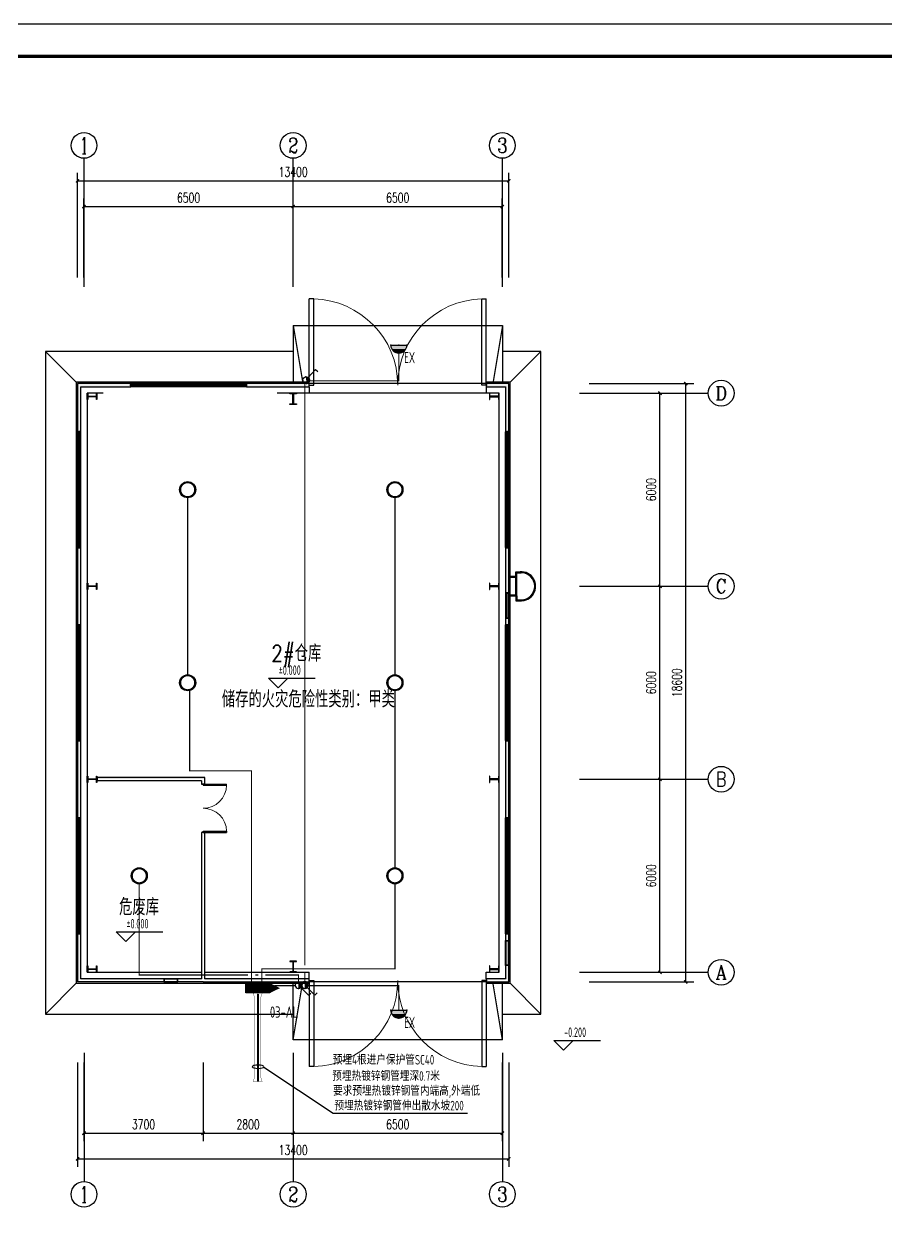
# Model space of a CAD drawing. Extents: x 1151645 to 1632247, y -116298 to 25377.
# Drawn here: x 1178920 to 1205697, y -79163 to -41598 of the extents above; entities that cross this region are included whole.
import ezdxf
from ezdxf.enums import TextEntityAlignment as Align

# ---------------------------------------------------------------- set-up
doc = ezdxf.new("R2010")
doc.units = 0
doc.header["$LTSCALE"] = 1000
doc.header["$MEASUREMENT"] = 0
doc.layers.get('0').update_dxf_attribs({"linetype": 'CONTINUOUS'})
doc.layers.get('Defpoints').update_dxf_attribs({"linetype": 'CONTINUOUS'})
for name, color, linetype in [('AXIS_TEXT', 7, 'CONTINUOUS'), ('EQUIP-照明', 3, 'CONTINUOUS'), ('EQUIP-箱柜', 3, 'CONTINUOUS'), ('PUB_TITLE', 4, 'CONTINUOUS'), ('WIRE-照明', 1, 'CONTINUOUS'), ('建筑底图', 251, 'CONTINUOUS'), ('电气', 3, 'CONTINUOUS'), ('电气文字', 7, 'CONTINUOUS')]:
    doc.layers.add(name, color=color, linetype=linetype)
doc.styles.add('_HZTXT', font='txt.shx', dxfattribs={"width": 0.8, "bigfont": 'HZTXT.shx'})
doc.styles.add('_TCH_AXIS', font='COMPLEX', dxfattribs={"bigfont": 'GBCBIG'})
doc.styles.add('_TCH_DIM', font='sceie.shx', dxfattribs={"bigfont": 'sceic.shx'})
doc.styles.add('_TCH_DIM_T3', font='SIMPLEX', dxfattribs={"width": 0.705882, "bigfont": 'GBCBIG'})
doc.styles.add('_TCH_LABEL', font='COMPLEX', dxfattribs={"bigfont": 'GBCBIG'})
doc.styles.add('_TEL_DIM', font='SIMPLEX', dxfattribs={"width": 0.8, "height": 3.5, "bigfont": 'HZTXT'})
doc.styles.add('COMPLEX', font='COMPLEX')
doc.styles.add('SCEI', font='sceie.shx', dxfattribs={"width": 0.75, "bigfont": 'sceic.shx'})
doc.styles.add('sceie', font='sceie.shx', dxfattribs={"width": 0.7, "bigfont": 'sceic.shx'})
doc.styles.get("Standard").update_dxf_attribs({"font": 'GBENOR', "bigfont": 'GBCBIG'})
doc.dimstyles.new('_TCH_ARCH&&100', dxfattribs={"dimtxt": 297.5, "dimasz": 100, "dimexe": 250, "dimexo": 300, "dimgap": 126.25, "dimtad": 1, "dimdec": 0, "dimzin": 0, "dimdsep": 46, "dimtxsty": '_TCH_DIM_T3', "dimblk": 'ARCHTICK', "dimcen": 0.09, "dimclrt": 7, "dimazin": 2, "dimtfac": 1, "dimtdec": 0, "dimtix": 1, "dimtmove": 2, "dimatfit": 3, "dimfxl": 0, "dimtolj": 1, "dimtzin": 0, "dimarcsym": 0})

# ---------------------------------------------------------------- blocks, each defined once
blk = doc.blocks.new('*X34')
at = {"color": 0}
for p, q in [((-250, 33), (-83, 200)), ((-250, 68), (-118, 200)), ((-250, 104), (-154, 200)), ((-250, 139), (-189, 200)), ((-250, 174), (-224, 200)), ((-247, 0), (-47, 200)), ((-212, 0), (-12, 200)), ((-177, 0), (23, 200)), ((-141, 0), (59, 200)), ((-106, 0), (94, 200)), ((-71, 0), (129, 200)), ((-35, 0), (165, 200)), ((0, 0), (200, 200)), ((35, 0), (235, 200)), ((71, 0), (250, 179)), ((106, 0), (250, 144)), ((141, 0), (250, 109)), ((177, 0), (250, 73)), ((212, 0), (250, 38)), ((247, 0), (250, 3))]:
    blk.add_line(p, q, dxfattribs=at)
blk = doc.blocks.new('$equip$00001421')
for p, q in [((0.75, 0.6), (-0.75, 0.6)), ((-0.75, 0.6), (-0.75, 0)), ((-0.75, 0), (0.75, 0)), ((0.75, 0), (0.75, 0.6))]:
    blk.add_line(p, q)
at = {"const_width": 0.6}
blk.add_lwpolyline([(-0.75, 0.3), (0.75, 0.3)], dxfattribs=at)
for p in [(-0.75, 0.3), (0, 0.6), (0, 0), (0.75, 0.3)]:
    blk.add_point(p)
at = {"xscale": 0.00300000000061118, "yscale": 0.00300000000061118, "zscale": 0.00300000000061118}
blk.add_blockref('*X34', (0, 0), dxfattribs=at)
at = {"style": '_TCH_LABEL', "flags": 9}
blk.add_attdef('A', (0, 0), '', height=0.00002, dxfattribs=at)
blk = doc.blocks.new('$equip_U$00000051(DK-xiezc)')
at = {"color": 7}
blk.add_lwpolyline([(0, -1.474, 0.6, 0, 0), (0, -2.093, 0, 0, 0)], format="xyseb", dxfattribs=at)
at = {"xscale": -1, "rotation": 270}
blk.add_blockref('$equip$00001421', (-0.3, -0.724), dxfattribs=at)
at = {"color": 7, "style": '_TEL_DIM', "flags": 1}
blk.add_attdef('A', text='', height=0.00002, dxfattribs=at).set_placement((0, 0), align=Align.MIDDLE_CENTER)
blk = doc.blocks.new('$equip$00001150')
at = {"const_width": 0.1}
blk.add_lwpolyline([(-0.45, 0, 1), (0.45, 0, 1)], format="xyb", close=True, dxfattribs=at)
blk.add_circle((0, 0), 0.5)
at = {"flags": 9}
blk.add_attdef('A', (0, 0), '', height=0.00002, dxfattribs=at)
blk = doc.blocks.new('$equip$00001168')
blk.add_line((-0.5, 0), (0.5, 0))
blk.add_arc((0, 0), 0.5, 180, 0)
for p in [(-0.5, 0), (0, 0), (0.5, 0), (0, -0.5)]:
    blk.add_point(p)
for points in [[(0.433, -0.25), (-0.433, -0.25), (0.5, 0), (-0.5, 0)], [(0.25, -0.433), (-0.25, -0.433), (0.433, -0.25), (-0.433, -0.25)], [(0, -0.5), (0, -0.5), (0.25, -0.433), (-0.25, -0.433)]]:
    blk.add_solid(points)
at = {"flags": 9}
blk.add_attdef('A', (0, 0), '', height=0.00002, dxfattribs=at)
blk = doc.blocks.new('$equip$00001213')
for p, q in [((0.147, 0.356), (0.625, 0.833)), ((0.625, 0.833), (0.766, 0.692))]:
    blk.add_line(p, q)
blk.add_circle((0, 0.208), 0.208)
for p in [(-0.208, 0.208), (0, 0.417), (0, 0), (0.208, 0.208)]:
    blk.add_point(p)
for points in [[(0.104, 0.389), (0.104, 0.028), (0, 0.417), (0, 0)], [(0.18, 0.313), (0.18, 0.104), (0.104, 0.389), (0.104, 0.028)], [(0.208, 0.208), (0.208, 0.208), (0.18, 0.313), (0.18, 0.104)]]:
    blk.add_solid(points)
at = {"flags": 9}
blk.add_attdef('A', (0, 0), '', height=0.00002, dxfattribs=at)
blk = doc.blocks.new('_AXISO')
blk.add_circle((0, 0), 0.5)
at = {"layer": 'AXIS_TEXT', "style": 'COMPLEX', "width": 1.041667}
blk.add_attdef('A', text='', height=0.56, dxfattribs=at).set_placement((-0.25, -0.28), (0.25, -0.28), align=Align.FIT)
blk = doc.blocks.new('$DorLib2D$00000002')
for p, q in [((-0.5, 0), (-0.5, 0.4875)), ((-0.475, 0.4875), (-0.5, 0.4875)), ((-0.475, 0), (-0.475, 0.4875)), ((0.475, 0), (0.475, 0.4875)), ((0.475, 0.4875), (0.5, 0.4875)), ((0.5, 0), (0.5, 0.4875)), ((-0.5, 0), (-0.475, 0)), ((0.5, 0), (0.475, 0))]:
    blk.add_line(p, q)
at = {"lineweight": 13}
for centre, start, end in [((-0.4875, 0), 0, 88.53072), ((0.4875, 0), 91.46928, 180)]:
    blk.add_arc(centre, 0.4875, start, end, dxfattribs=at)
blk = doc.blocks.new('$TCHSYS$WIN2D')
for p, q in [((-0.5, 0.5), (0.5, 0.5)), ((-0.5, 0.5), (-0.5, -0.5)), ((0.5, 0.5), (0.5, -0.5)), ((0.5, 0.167), (-0.5, 0.167)), ((0.5, -0.167), (-0.5, -0.167)), ((-0.5, -0.5), (0.5, -0.5))]:
    blk.add_line(p, q)
blk = doc.blocks.new('_ArchTick')
at = {"color": 0, "linetype": 'ByBlock', "const_width": 0.4}
blk.add_lwpolyline([(-0.5, -0.5), (0.5, 0.5)], dxfattribs=at)
blk = doc.blocks.new('*D88')
at = {"layer": 'Defpoints', "color": 0, "transparency": 16777216}
for p in [(1187279, -47267), (1180779, -49767), (1187279, -49767)]:
    blk.add_point(p, dxfattribs=at)
at = {"layer": '建筑底图', "color": 0, "lineweight": -2, "transparency": 16777216}
for p, q in [((1180779, -49467), (1180779, -47017)), ((1180779, -47267), (1187279, -47267)), ((1187279, -49467), (1187279, -47017))]:
    blk.add_line(p, q, dxfattribs=at)
at = {"layer": '建筑底图', "color": 0, "lineweight": -2, "transparency": 16777216, "xscale": 100, "yscale": 100, "zscale": 100, "rotation": 180}
blk.add_blockref('_ArchTick', (1180779, -47267), dxfattribs=at)
at = {"layer": '建筑底图', "color": 0, "lineweight": -2, "transparency": 16777216, "xscale": 100, "yscale": 100, "zscale": 100}
blk.add_blockref('_ArchTick', (1187279, -47267), dxfattribs=at)
at = {"layer": '建筑底图', "color": 7, "transparency": 16777216, "insert": (1184029, -46992), "char_height": 297.5, "attachment_point": 5, "style": '_TCH_DIM_T3'}
blk.add_mtext('\\A1;6500', dxfattribs=at)
blk = doc.blocks.new('*D89')
at = {"layer": 'Defpoints', "color": 0, "transparency": 16777216}
for p in [(1193779, -47267), (1187279, -49767), (1193779, -49767)]:
    blk.add_point(p, dxfattribs=at)
at = {"layer": '建筑底图', "color": 0, "lineweight": -2, "transparency": 16777216}
for p, q in [((1187279, -49467), (1187279, -47017)), ((1187279, -47267), (1193779, -47267)), ((1193779, -49467), (1193779, -47017))]:
    blk.add_line(p, q, dxfattribs=at)
at = {"layer": '建筑底图', "color": 0, "lineweight": -2, "transparency": 16777216, "xscale": 100, "yscale": 100, "zscale": 100, "rotation": 180}
blk.add_blockref('_ArchTick', (1187279, -47267), dxfattribs=at)
at = {"layer": '建筑底图', "color": 0, "lineweight": -2, "transparency": 16777216, "xscale": 100, "yscale": 100, "zscale": 100}
blk.add_blockref('_ArchTick', (1193779, -47267), dxfattribs=at)
at = {"layer": '建筑底图', "color": 7, "transparency": 16777216, "insert": (1190529, -46992), "char_height": 297.5, "attachment_point": 5, "style": '_TCH_DIM_T3'}
blk.add_mtext('\\A1;6500', dxfattribs=at)
blk = doc.blocks.new('*D90')
at = {"layer": 'Defpoints', "color": 0, "transparency": 16777216}
for p in [(1193979, -46467), (1180579, -49767), (1193979, -49767)]:
    blk.add_point(p, dxfattribs=at)
at = {"layer": '建筑底图', "color": 0, "lineweight": -2, "transparency": 16777216}
for p, q in [((1180579, -49467), (1180579, -46217)), ((1180579, -46467), (1193979, -46467)), ((1193979, -49467), (1193979, -46217))]:
    blk.add_line(p, q, dxfattribs=at)
at = {"layer": '建筑底图', "color": 0, "lineweight": -2, "transparency": 16777216, "xscale": 100, "yscale": 100, "zscale": 100, "rotation": 180}
blk.add_blockref('_ArchTick', (1180579, -46467), dxfattribs=at)
at = {"layer": '建筑底图', "color": 0, "lineweight": -2, "transparency": 16777216, "xscale": 100, "yscale": 100, "zscale": 100}
blk.add_blockref('_ArchTick', (1193979, -46467), dxfattribs=at)
at = {"layer": '建筑底图', "color": 7, "transparency": 16777216, "insert": (1187279, -46192), "char_height": 297.5, "attachment_point": 5, "style": '_TCH_DIM_T3'}
blk.add_mtext('\\A1;13400', dxfattribs=at)
blk = doc.blocks.new('*D91')
at = {"layer": 'Defpoints', "color": 0, "transparency": 16777216}
for p in [(1180779, -73567), (1184479, -73567), (1184479, -76067)]:
    blk.add_point(p, dxfattribs=at)
at = {"layer": '建筑底图', "color": 0, "lineweight": -2, "transparency": 16777216}
for p, q in [((1180779, -73867), (1180779, -76317)), ((1184479, -73867), (1184479, -76317)), ((1180779, -76067), (1184479, -76067))]:
    blk.add_line(p, q, dxfattribs=at)
at = {"layer": '建筑底图', "color": 0, "lineweight": -2, "transparency": 16777216, "xscale": 100, "yscale": 100, "zscale": 100, "rotation": 180}
blk.add_blockref('_ArchTick', (1180779, -76067), dxfattribs=at)
at = {"layer": '建筑底图', "color": 0, "lineweight": -2, "transparency": 16777216, "xscale": 100, "yscale": 100, "zscale": 100}
blk.add_blockref('_ArchTick', (1184479, -76067), dxfattribs=at)
at = {"layer": '建筑底图', "color": 7, "transparency": 16777216, "insert": (1182629, -75792), "char_height": 297.5, "attachment_point": 5, "style": '_TCH_DIM_T3'}
blk.add_mtext('\\A1;3700', dxfattribs=at)
blk = doc.blocks.new('*D92')
at = {"layer": 'Defpoints', "color": 0, "transparency": 16777216}
for p in [(1184479, -73567), (1187279, -73567), (1187279, -76067)]:
    blk.add_point(p, dxfattribs=at)
at = {"layer": '建筑底图', "color": 0, "lineweight": -2, "transparency": 16777216}
for p, q in [((1184479, -73867), (1184479, -76317)), ((1187279, -73867), (1187279, -76317)), ((1184479, -76067), (1187279, -76067))]:
    blk.add_line(p, q, dxfattribs=at)
at = {"layer": '建筑底图', "color": 0, "lineweight": -2, "transparency": 16777216, "xscale": 100, "yscale": 100, "zscale": 100, "rotation": 180}
blk.add_blockref('_ArchTick', (1184479, -76067), dxfattribs=at)
at = {"layer": '建筑底图', "color": 0, "lineweight": -2, "transparency": 16777216, "xscale": 100, "yscale": 100, "zscale": 100}
blk.add_blockref('_ArchTick', (1187279, -76067), dxfattribs=at)
at = {"layer": '建筑底图', "color": 7, "transparency": 16777216, "insert": (1185879, -75792), "char_height": 297.5, "attachment_point": 5, "style": '_TCH_DIM_T3'}
blk.add_mtext('\\A1;2800', dxfattribs=at)
blk = doc.blocks.new('*D93')
at = {"layer": 'Defpoints', "color": 0, "transparency": 16777216}
for p in [(1187279, -73567), (1193779, -73567), (1193779, -76067)]:
    blk.add_point(p, dxfattribs=at)
at = {"layer": '建筑底图', "color": 0, "lineweight": -2, "transparency": 16777216}
for p, q in [((1187279, -73867), (1187279, -76317)), ((1193779, -73867), (1193779, -76317)), ((1187279, -76067), (1193779, -76067))]:
    blk.add_line(p, q, dxfattribs=at)
at = {"layer": '建筑底图', "color": 0, "lineweight": -2, "transparency": 16777216, "xscale": 100, "yscale": 100, "zscale": 100, "rotation": 180}
blk.add_blockref('_ArchTick', (1187279, -76067), dxfattribs=at)
at = {"layer": '建筑底图', "color": 0, "lineweight": -2, "transparency": 16777216, "xscale": 100, "yscale": 100, "zscale": 100}
blk.add_blockref('_ArchTick', (1193779, -76067), dxfattribs=at)
at = {"layer": '建筑底图', "color": 7, "transparency": 16777216, "insert": (1190529, -75792), "char_height": 297.5, "attachment_point": 5, "style": '_TCH_DIM_T3'}
blk.add_mtext('\\A1;6500', dxfattribs=at)
blk = doc.blocks.new('*D94')
at = {"layer": 'Defpoints', "color": 0, "transparency": 16777216}
for p in [(1180579, -73567), (1193979, -73567), (1193979, -76867)]:
    blk.add_point(p, dxfattribs=at)
at = {"layer": '建筑底图', "color": 0, "lineweight": -2, "transparency": 16777216}
for p, q in [((1180579, -73867), (1180579, -77117)), ((1193979, -73867), (1193979, -77117)), ((1180579, -76867), (1193979, -76867))]:
    blk.add_line(p, q, dxfattribs=at)
at = {"layer": '建筑底图', "color": 0, "lineweight": -2, "transparency": 16777216, "xscale": 100, "yscale": 100, "zscale": 100, "rotation": 180}
blk.add_blockref('_ArchTick', (1180579, -76867), dxfattribs=at)
at = {"layer": '建筑底图', "color": 0, "lineweight": -2, "transparency": 16777216, "xscale": 100, "yscale": 100, "zscale": 100}
blk.add_blockref('_ArchTick', (1193979, -76867), dxfattribs=at)
at = {"layer": '建筑底图', "color": 7, "transparency": 16777216, "insert": (1187279, -76592), "char_height": 297.5, "attachment_point": 5, "style": '_TCH_DIM_T3'}
blk.add_mtext('\\A1;13400', dxfattribs=at)
blk = doc.blocks.new('*D95')
at = {"layer": 'Defpoints', "color": 0, "transparency": 16777216}
for p in [(1196179, -53067), (1198679, -53067), (1196179, -59067)]:
    blk.add_point(p, dxfattribs=at)
at = {"layer": '建筑底图', "color": 0, "lineweight": -2, "transparency": 16777216}
for p, q in [((1196479, -53067), (1198929, -53067)), ((1198679, -59067), (1198679, -53067)), ((1196479, -59067), (1198929, -59067))]:
    blk.add_line(p, q, dxfattribs=at)
at = {"layer": '建筑底图', "color": 0, "lineweight": -2, "transparency": 16777216, "xscale": 100, "yscale": 100, "zscale": 100}
for p, rotation in [((1198679, -53067), 90), ((1198679, -59067), 270)]:
    blk.add_blockref('_ArchTick', p, dxfattribs=dict(at, rotation=rotation))
at = {"layer": '建筑底图', "color": 7, "transparency": 16777216, "insert": (1198404, -56067), "char_height": 297.5, "attachment_point": 5, "rotation": 90, "style": '_TCH_DIM_T3'}
blk.add_mtext('\\A1;6000', dxfattribs=at)
blk = doc.blocks.new('*D96')
at = {"layer": 'Defpoints', "color": 0, "transparency": 16777216}
for p in [(1196179, -59067), (1198679, -59067), (1196179, -65067)]:
    blk.add_point(p, dxfattribs=at)
at = {"layer": '建筑底图', "color": 0, "lineweight": -2, "transparency": 16777216}
for p, q in [((1196479, -59067), (1198929, -59067)), ((1198679, -65067), (1198679, -59067)), ((1196479, -65067), (1198929, -65067))]:
    blk.add_line(p, q, dxfattribs=at)
at = {"layer": '建筑底图', "color": 0, "lineweight": -2, "transparency": 16777216, "xscale": 100, "yscale": 100, "zscale": 100}
for p, rotation in [((1198679, -59067), 90), ((1198679, -65067), 270)]:
    blk.add_blockref('_ArchTick', p, dxfattribs=dict(at, rotation=rotation))
at = {"layer": '建筑底图', "color": 7, "transparency": 16777216, "insert": (1198404, -62067), "char_height": 297.5, "attachment_point": 5, "rotation": 90, "style": '_TCH_DIM_T3'}
blk.add_mtext('\\A1;6000', dxfattribs=at)
blk = doc.blocks.new('*D97')
at = {"layer": 'Defpoints', "color": 0, "transparency": 16777216}
for p in [(1196179, -65067), (1198679, -65067), (1196179, -71067)]:
    blk.add_point(p, dxfattribs=at)
at = {"layer": '建筑底图', "color": 0, "lineweight": -2, "transparency": 16777216}
for p, q in [((1196479, -65067), (1198929, -65067)), ((1198679, -71067), (1198679, -65067)), ((1196479, -71067), (1198929, -71067))]:
    blk.add_line(p, q, dxfattribs=at)
at = {"layer": '建筑底图', "color": 0, "lineweight": -2, "transparency": 16777216, "xscale": 100, "yscale": 100, "zscale": 100}
for p, rotation in [((1198679, -65067), 90), ((1198679, -71067), 270)]:
    blk.add_blockref('_ArchTick', p, dxfattribs=dict(at, rotation=rotation))
at = {"layer": '建筑底图', "color": 7, "transparency": 16777216, "insert": (1198404, -68067), "char_height": 297.5, "attachment_point": 5, "rotation": 90, "style": '_TCH_DIM_T3'}
blk.add_mtext('\\A1;6000', dxfattribs=at)
blk = doc.blocks.new('*D98')
at = {"layer": 'Defpoints', "color": 0, "transparency": 16777216}
for p in [(1196179, -52767), (1199479, -52767), (1196179, -71367)]:
    blk.add_point(p, dxfattribs=at)
at = {"layer": '建筑底图', "color": 0, "lineweight": -2, "transparency": 16777216}
for p, q in [((1196479, -52767), (1199729, -52767)), ((1199479, -71367), (1199479, -52767)), ((1196479, -71367), (1199729, -71367))]:
    blk.add_line(p, q, dxfattribs=at)
at = {"layer": '建筑底图', "color": 0, "lineweight": -2, "transparency": 16777216, "xscale": 100, "yscale": 100, "zscale": 100}
for p, rotation in [((1199479, -52767), 90), ((1199479, -71367), 270)]:
    blk.add_blockref('_ArchTick', p, dxfattribs=dict(at, rotation=rotation))
at = {"layer": '建筑底图', "color": 7, "transparency": 16777216, "insert": (1199204, -62067), "char_height": 297.5, "attachment_point": 5, "rotation": 90, "style": '_TCH_DIM_T3'}
blk.add_mtext('\\A1;18600', dxfattribs=at)

msp = doc.modelspace()

# ---------------------------------------------------------------- hatches: boundary and pattern name
at = {"layer": '建筑底图'}
for points in [[(1180579.4, -52766.8), (1180579.4, -54266.8), (1180609.4, -54236.8), (1180609.4, -52796.8)], [(1182229.4, -52766.8), (1180579.4, -52766.8), (1180609.4, -52796.8), (1182199.4, -52796.8)], [(1180679.4, -54266.8), (1180679.4, -52866.8), (1180649.4, -52836.8), (1180649.4, -54236.8)], [(1180679.4, -52866.8), (1182229.4, -52866.8), (1182199.4, -52836.8), (1180649.4, -52836.8)], [(1182229.4, -52866.8), (1182229.4, -52766.8), (1182199.4, -52796.8), (1182199.4, -52836.8)], [(1187779.4, -52766.8), (1185829.4, -52766.8), (1185859.4, -52796.8), (1187749.4, -52796.8)], [(1185829.4, -52766.8), (1185829.4, -52866.8), (1185859.4, -52836.8), (1185859.4, -52796.8)], [(1185829.4, -52866.8), (1187779.4, -52866.8), (1187749.4, -52836.8), (1185859.4, -52836.8)], [(1187779.4, -52866.8), (1187779.4, -52766.8), (1187749.4, -52796.8), (1187749.4, -52836.8)], [(1193979.4, -52766.8), (1193279.4, -52766.8), (1193309.4, -52796.8), (1193949.4, -52796.8)], [(1193279.4, -52766.8), (1193279.4, -52866.8), (1193309.4, -52836.8), (1193309.4, -52796.8)], [(1193279.4, -52866.8), (1193879.4, -52866.8), (1193909.4, -52836.8), (1193309.4, -52836.8)], [(1193879.4, -52866.8), (1193879.4, -54266.8), (1193909.4, -54236.8), (1193909.4, -52836.8)], [(1193979.4, -54266.8), (1193979.4, -52766.8), (1193949.4, -52796.8), (1193949.4, -54236.8)], [(1181163.4, -53156.8), (1181163.4, -53066.8), (1181179.4, -53066.8), (1181179.4, -53266.8), (1181163.4, -53266.8), (1181163.4, -53176.8), (1180895.4, -53176.8), (1180895.4, -53266.8), (1180879.4, -53266.8), (1180879.4, -53066.8), (1180895.4, -53066.8), (1180895.4, -53156.8)], [(1187269.5, -53082.8), (1187179.5, -53082.8), (1187179.5, -53066.8), (1187379.5, -53066.8), (1187379.5, -53082.8), (1187289.5, -53082.8), (1187289.5, -53400.8), (1187379.5, -53400.8), (1187379.5, -53416.8), (1187179.5, -53416.8), (1187179.5, -53400.8), (1187269.5, -53400.8)], [(1193395.4, -53156.8), (1193395.4, -53066.8), (1193379.4, -53066.8), (1193379.4, -53266.8), (1193395.4, -53266.8), (1193395.4, -53176.8), (1193663.4, -53176.8), (1193663.4, -53266.8), (1193679.4, -53266.8), (1193679.4, -53066.8), (1193663.4, -53066.8), (1193663.4, -53156.8)], [(1180579.4, -54266.8), (1180679.4, -54266.8), (1180649.4, -54236.8), (1180609.4, -54236.8)], [(1193879.4, -54266.8), (1193979.4, -54266.8), (1193949.4, -54236.8), (1193909.4, -54236.8)], [(1180679.4, -57866.8), (1180579.4, -57866.8), (1180609.4, -57896.8), (1180649.4, -57896.8)], [(1180579.4, -57866.8), (1180579.4, -60266.8), (1180609.4, -60236.8), (1180609.4, -57896.8)], [(1180679.4, -60266.8), (1180679.4, -57866.8), (1180649.4, -57896.8), (1180649.4, -60236.8)], [(1193979.4, -57866.8), (1193879.4, -57866.8), (1193909.4, -57896.8), (1193949.4, -57896.8)], [(1193879.4, -57866.8), (1193879.4, -60266.8), (1193909.4, -60236.8), (1193909.4, -57896.8)], [(1193979.4, -60266.8), (1193979.4, -57866.8), (1193949.4, -57896.8), (1193949.4, -60236.8)], [(1181163.4, -59056.8), (1181163.4, -58966.8), (1181179.4, -58966.8), (1181179.4, -59166.8), (1181163.4, -59166.8), (1181163.4, -59076.8), (1180895.4, -59076.8), (1180895.4, -59166.8), (1180879.4, -59166.8), (1180879.4, -58966.8), (1180895.4, -58966.8), (1180895.4, -59056.8)], [(1193395.4, -59056.8), (1193395.4, -58966.8), (1193379.4, -58966.8), (1193379.4, -59166.8), (1193395.4, -59166.8), (1193395.4, -59076.8), (1193663.4, -59076.8), (1193663.4, -59166.8), (1193679.4, -59166.8), (1193679.4, -58966.8), (1193663.4, -58966.8), (1193663.4, -59056.8)], [(1180579.4, -60266.8), (1180679.4, -60266.8), (1180649.4, -60236.8), (1180609.4, -60236.8)], [(1193879.4, -60266.8), (1193979.4, -60266.8), (1193949.4, -60236.8), (1193909.4, -60236.8)], [(1180679.4, -63866.8), (1180579.4, -63866.8), (1180609.4, -63896.8), (1180649.4, -63896.8)], [(1180579.4, -63866.8), (1180579.4, -66266.8), (1180609.4, -66236.8), (1180609.4, -63896.8)], [(1180679.4, -66266.8), (1180679.4, -63866.8), (1180649.4, -63896.8), (1180649.4, -66236.8)], [(1193979.4, -63866.8), (1193879.4, -63866.8), (1193909.4, -63896.8), (1193949.4, -63896.8)], [(1193879.4, -63866.8), (1193879.4, -66266.8), (1193909.4, -66236.8), (1193909.4, -63896.8)], [(1193979.4, -66266.8), (1193979.4, -63866.8), (1193949.4, -63896.8), (1193949.4, -66236.8)], [(1181163.4, -65056.8), (1181163.4, -64966.8), (1181179.4, -64966.8), (1181179.4, -65166.8), (1181163.4, -65166.8), (1181163.4, -65076.8), (1180895.4, -65076.8), (1180895.4, -65166.8), (1180879.4, -65166.8), (1180879.4, -64966.8), (1180895.4, -64966.8), (1180895.4, -65056.8)], [(1193395.4, -65056.8), (1193395.4, -64966.8), (1193379.4, -64966.8), (1193379.4, -65166.8), (1193395.4, -65166.8), (1193395.4, -65076.8), (1193663.4, -65076.8), (1193663.4, -65166.8), (1193679.4, -65166.8), (1193679.4, -64966.8), (1193663.4, -64966.8), (1193663.4, -65056.8)], [(1184529.4, -65016.8), (1181179.4, -65016.8), (1181179.4, -65046.8), (1184499.4, -65046.8)], [(1181179.4, -65116.8), (1181179.4, -65016.8), (1181209.4, -65016.8), (1181209.4, -65116.8)], [(1184429.4, -65116.8), (1181179.4, -65116.8), (1181179.4, -65086.8), (1184459.4, -65086.8)], [(1184429.4, -65116.8), (1184429.4, -65216.8), (1184449.4, -65196.8), (1184449.4, -65096.8)], [(1184429.4, -65216.8), (1184529.4, -65216.8), (1184509.4, -65196.8), (1184449.4, -65196.8)], [(1184529.4, -65216.8), (1184529.4, -65016.8), (1184509.4, -65036.8), (1184509.4, -65196.8)], [(1180579.4, -66266.8), (1180679.4, -66266.8), (1180649.4, -66236.8), (1180609.4, -66236.8)], [(1193879.4, -66266.8), (1193979.4, -66266.8), (1193949.4, -66236.8), (1193909.4, -66236.8)], [(1184529.4, -66716.8), (1184429.4, -66716.8), (1184449.4, -66736.8), (1184509.4, -66736.8)], [(1184429.4, -66716.8), (1184429.4, -71266.8), (1184449.4, -71286.8), (1184449.4, -66736.8)], [(1184529.4, -71266.8), (1184529.4, -66716.8), (1184509.4, -66736.8), (1184509.4, -71286.8)], [(1180679.4, -69866.8), (1180579.4, -69866.8), (1180609.4, -69896.8), (1180649.4, -69896.8)], [(1180579.4, -69866.8), (1180579.4, -71366.8), (1180609.4, -71336.8), (1180609.4, -69896.8)], [(1180679.4, -71266.8), (1180679.4, -69866.8), (1180649.4, -69896.8), (1180649.4, -71296.8)], [(1193979.4, -69866.8), (1193879.4, -69866.8), (1193909.4, -69896.8), (1193949.4, -69896.8)], [(1193879.4, -69866.8), (1193879.4, -71266.8), (1193909.4, -71296.8), (1193909.4, -69896.8)], [(1193979.4, -71366.8), (1193979.4, -69866.8), (1193949.4, -69896.8), (1193949.4, -71336.8)], [(1181163.4, -70956.8), (1181163.4, -70866.8), (1181179.4, -70866.8), (1181179.4, -71066.8), (1181163.4, -71066.8), (1181163.4, -70976.8), (1180895.4, -70976.8), (1180895.4, -71066.8), (1180879.4, -71066.8), (1180879.4, -70866.8), (1180895.4, -70866.8), (1180895.4, -70956.8)], [(1187269.5, -71050.8), (1187179.5, -71050.8), (1187179.5, -71066.8), (1187379.5, -71066.8), (1187379.5, -71050.8), (1187289.5, -71050.8), (1187289.5, -70732.8), (1187379.5, -70732.8), (1187379.5, -70716.8), (1187179.5, -70716.8), (1187179.5, -70732.8), (1187269.5, -70732.8)], [(1193395.4, -70956.8), (1193395.4, -70866.8), (1193379.4, -70866.8), (1193379.4, -71066.8), (1193395.4, -71066.8), (1193395.4, -70976.8), (1193663.4, -70976.8), (1193663.4, -71066.8), (1193679.4, -71066.8), (1193679.4, -70866.8), (1193663.4, -70866.8), (1193663.4, -70956.8)], [(1184479.4, -71366.8), (1180579.4, -71366.8), (1180609.4, -71336.8), (1184479.4, -71336.8)], [(1184429.4, -71266.8), (1180679.4, -71266.8), (1180649.4, -71296.8), (1184459.4, -71296.8)], [(1184479.4, -71366.8), (1187779.4, -71366.8), (1187749.4, -71336.8), (1184479.4, -71336.8)], [(1187779.4, -71266.8), (1184529.4, -71266.8), (1184499.4, -71296.8), (1187749.4, -71296.8)], [(1187779.4, -71366.8), (1187779.4, -71266.8), (1187749.4, -71296.8), (1187749.4, -71336.8)], [(1193879.4, -71266.8), (1193279.4, -71266.8), (1193309.4, -71296.8), (1193909.4, -71296.8)], [(1193279.4, -71266.8), (1193279.4, -71366.8), (1193309.4, -71336.8), (1193309.4, -71296.8)], [(1193279.4, -71366.8), (1193979.4, -71366.8), (1193949.4, -71336.8), (1193309.4, -71336.8)]]:
    msp.add_hatch(color=256, dxfattribs=at).paths.add_polyline_path(points)

# ---------------------------------------------------------------- linework, layer by layer
at = {"color": 3}
for p, q in [((1186366.7, -74010.5), (1188522.3, -75445)), ((1188522.3, -75445), (1192701.9, -75445))]:
    msp.add_line(p, q, dxfattribs=at)
at = {"layer": 'PUB_TITLE', "color": 4}
msp.add_lwpolyline([(1162106.4, -100998.1), (1246206.4, -100998.1), (1246206.4, -41598.1), (1162106.4, -41598.1)], close=True, dxfattribs=at)
at = {"layer": 'PUB_TITLE', "color": 4, "const_width": 100}
msp.add_lwpolyline([(1164606.4, -99998.1), (1245206.4, -99998.1), (1245206.4, -42598.1), (1164606.4, -42598.1)], close=True, dxfattribs=at)
at = {"layer": 'WIRE-照明', "linetype": 'Continuous', "const_width": 35}
for points in [[(1187785.9, -52680.9), (1190562.4, -52680.9), (1190562.4, -51822.4)], [(1187641.7, -70845.5), (1187641.7, -52758.5)], [(1184000.4, -61816.8), (1184000.4, -56316.8)], [(1190442.4, -56316.8), (1190442.4, -61816.8)], [(1185986.6, -71406.8), (1185986.6, -64803), (1184062.7, -64803), (1184062.7, -62308.9)], [(1190442.4, -62316.8), (1190442.4, -67816.8)], [(1185874.1, -71151.9), (1182496.2, -71151.9), (1182496.2, -68316.8)], [(1186306.9, -71406.8), (1186306.9, -70958), (1190442.4, -70958), (1190442.4, -68316.8)], [(1186194.4, -71151.9), (1186099.1, -71151.9)], [(1187443.6, -71364.7), (1187443.6, -71151.9), (1186419.4, -71151.9)], [(1187641.7, -71358.7), (1187641.7, -71070.5)], [(1186691.7, -71479.7), (1187340.9, -71479.7)], [(1190562.4, -72238), (1190562.4, -71479.7), (1187736.7, -71479.7)]]:
    msp.add_lwpolyline(points, dxfattribs=at)
at = {"layer": 'WIRE-照明', "color": 0, "linetype": 'Continuous', "const_width": 35}
for points in [[(1187782.3, -52680.9), (1187785.9, -52680.9)], [(1187641.7, -71366.8), (1187641.7, -71358.7)]]:
    msp.add_lwpolyline(points, dxfattribs=at)
at = {"layer": 'WIRE-照明', "color": 2, "linetype": 'Continuous', "const_width": 60}
msp.add_lwpolyline([(1186185.5, -74456.2), (1186185.5, -71742.4)], dxfattribs=at)
at = {"layer": '建筑底图'}
for p, q in [((1180779.4, -49766.8), (1180779.4, -45766.8)), ((1187279.4, -49766.8), (1187279.4, -45766.8)), ((1193779.4, -49766.8), (1193779.4, -45766.8)), ((1187279.4, -50966.8), (1193779.4, -50966.8)), ((1187279.4, -50966.8), (1187579.4, -52766.8)), ((1187279.4, -50966.8), (1187279.4, -52766.8)), ((1193779.4, -50966.8), (1193479.4, -52766.8)), ((1193779.4, -50966.8), (1193779.4, -52766.8)), ((1180539.4, -52726.8), (1179579.4, -51766.8)), ((1194019.4, -52726.8), (1194979.4, -51766.8)), ((1180579.4, -52766.8), (1180579.4, -54266.8)), ((1182229.4, -52766.8), (1180579.4, -52766.8)), ((1180679.4, -54266.8), (1180679.4, -52866.8)), ((1180679.4, -52866.8), (1182229.4, -52866.8)), ((1182229.4, -52866.8), (1182229.4, -52766.8)), ((1187779.4, -52766.8), (1185829.4, -52766.8)), ((1185829.4, -52766.8), (1185829.4, -52866.8)), ((1185829.4, -52866.8), (1187779.4, -52866.8)), ((1187779.4, -52766.8), (1187779.4, -52726.8)), ((1193279.4, -52766.8), (1187779.4, -52766.8)), ((1187779.4, -52866.8), (1187779.4, -52766.8)), ((1187779.4, -52866.8), (1187779.4, -53066.8)), ((1193279.4, -52766.8), (1193279.4, -52726.8)), ((1193979.4, -52766.8), (1193279.4, -52766.8)), ((1193279.4, -52766.8), (1193279.4, -52866.8)), ((1193279.4, -52866.8), (1193279.4, -53066.8)), ((1193279.4, -52866.8), (1193879.4, -52866.8)), ((1193879.4, -52866.8), (1193879.4, -54266.8)), ((1193979.4, -54266.8), (1193979.4, -52766.8)), ((1196179.4, -53066.8), (1200179.4, -53066.8)), ((1180579.4, -54266.8), (1180679.4, -54266.8)), ((1193879.4, -54266.8), (1193979.4, -54266.8)), ((1180679.4, -57866.8), (1180579.4, -57866.8)), ((1180579.4, -57866.8), (1180579.4, -60266.8)), ((1180679.4, -60266.8), (1180679.4, -57866.8)), ((1193979.4, -57866.8), (1193879.4, -57866.8)), ((1193879.4, -57866.8), (1193879.4, -60266.8)), ((1193979.4, -60266.8), (1193979.4, -57866.8)), ((1194199.4, -58617.8), (1194379.4, -58617.8)), ((1194199.4, -58766.8), (1194199.4, -58617.8)), ((1194229.4, -58646.8), (1194364.7, -58646.8)), ((1194229.4, -58766.8), (1194229.4, -58646.8)), ((1196179.4, -59066.8), (1200179.4, -59066.8)), ((1194199.4, -59366.8), (1194199.4, -59515.8)), ((1194199.4, -59515.8), (1194379.4, -59515.8)), ((1194229.4, -59366.8), (1194229.4, -59486.8)), ((1194229.4, -59486.8), (1194364.7, -59486.8)), ((1180579.4, -60266.8), (1180679.4, -60266.8)), ((1193879.4, -60266.8), (1193979.4, -60266.8)), ((1186809.7, -62228), (1186509.7, -61928)), ((1186509.7, -61928), (1187959.7, -61928)), ((1186809.7, -62228), (1187109.7, -61928)), ((1180679.4, -63866.8), (1180579.4, -63866.8)), ((1180579.4, -63866.8), (1180579.4, -66266.8)), ((1180679.4, -66266.8), (1180679.4, -63866.8)), ((1193979.4, -63866.8), (1193879.4, -63866.8)), ((1193879.4, -63866.8), (1193879.4, -66266.8)), ((1193979.4, -66266.8), (1193979.4, -63866.8)), ((1184529.4, -65016.8), (1181179.4, -65016.8)), ((1181179.4, -65116.8), (1181179.4, -65016.8)), ((1184429.4, -65116.8), (1181179.4, -65116.8)), ((1184429.4, -65116.8), (1184429.4, -65216.8)), ((1184429.4, -65216.8), (1184529.4, -65216.8)), ((1184529.4, -65216.8), (1184529.4, -65016.8)), ((1196179.4, -65066.8), (1200179.4, -65066.8)), ((1180579.4, -66266.8), (1180679.4, -66266.8)), ((1193879.4, -66266.8), (1193979.4, -66266.8)), ((1184529.4, -66716.8), (1184429.4, -66716.8)), ((1184429.4, -66716.8), (1184429.4, -71266.8)), ((1184529.4, -71266.8), (1184529.4, -66716.8)), ((1180679.4, -69866.8), (1180579.4, -69866.8)), ((1180579.4, -69866.8), (1180579.4, -71366.8)), ((1180679.4, -71266.8), (1180679.4, -69866.8)), ((1182078.8, -70109.9), (1181778.8, -69809.9)), ((1181778.8, -69809.9), (1183228.8, -69809.9)), ((1182078.8, -70109.9), (1182378.8, -69809.9)), ((1193979.4, -69866.8), (1193879.4, -69866.8)), ((1193879.4, -69866.8), (1193879.4, -71266.8)), ((1193979.4, -71366.8), (1193979.4, -69866.8)), ((1184479.4, -71366.8), (1180579.4, -71366.8)), ((1184429.4, -71266.8), (1180679.4, -71266.8)), ((1184479.4, -71366.8), (1187779.4, -71366.8)), ((1187779.4, -71266.8), (1184529.4, -71266.8)), ((1187279.4, -73166.8), (1187579.4, -71366.8)), ((1187279.4, -73166.8), (1187279.4, -71366.8)), ((1187779.4, -71266.8), (1187779.4, -71066.8)), ((1187779.4, -71366.8), (1187779.4, -71266.8)), ((1187779.4, -71366.8), (1187779.4, -71406.8)), ((1193279.4, -71366.8), (1187779.4, -71366.8)), ((1193279.4, -71266.8), (1193279.4, -71066.8)), ((1193879.4, -71266.8), (1193279.4, -71266.8)), ((1193279.4, -71266.8), (1193279.4, -71366.8)), ((1193279.4, -71366.8), (1193279.4, -71406.8)), ((1193279.4, -71366.8), (1193979.4, -71366.8)), ((1193779.4, -73166.8), (1193479.4, -71366.8)), ((1193779.4, -73166.8), (1193779.4, -71366.8)), ((1196179.4, -71066.8), (1200179.4, -71066.8)), ((1179579.4, -72366.8), (1180539.4, -71406.8)), ((1194979.4, -72366.8), (1194019.4, -71406.8)), ((1193779.4, -73166.8), (1187279.4, -73166.8)), ((1195678.1, -73483.2), (1195378.1, -73183.2)), ((1195378.1, -73183.2), (1196828.1, -73183.2)), ((1195678.1, -73483.2), (1195978.1, -73183.2)), ((1180779.4, -73566.8), (1180779.4, -77566.8)), ((1187279.4, -73566.8), (1187279.4, -77566.8)), ((1193779.4, -73566.8), (1193779.4, -77566.8))]:
    msp.add_line(p, q, dxfattribs=at)
for points in [[(1187279.4, -51766.8), (1179579.4, -51766.8), (1179579.4, -72366.8), (1187279.4, -72366.8)], [(1193779.4, -72366.8), (1194979.4, -72366.8), (1194979.4, -51766.8), (1193779.4, -51766.8)], [(1187779.4, -52726.8), (1180539.4, -52726.8), (1180539.4, -71406.8), (1187779.4, -71406.8)], [(1193279.4, -71406.8), (1194019.4, -71406.8), (1194019.4, -52726.8), (1193279.4, -52726.8)], [(1181379.4, -53066.8), (1180879.4, -53066.8), (1180879.4, -71066.8), (1184429.4, -71066.8)], [(1193279.4, -71066.8), (1193679.4, -71066.8), (1193679.4, -53066.8), (1186779.4, -53066.8)], [(1193979.4, -59366.8), (1194229.4, -59366.8), (1194229.4, -58766.8), (1193979.4, -58766.8)], [(1193979.4, -59336.8), (1194199.4, -59336.8), (1194199.4, -58796.8), (1193979.4, -58796.8)], [(1193979.4, -60059.3), (1193979.4, -59274.3), (1193879.4, -59274.3), (1193879.4, -60059.3), (1193979.4, -60059.3)], [(1193979.4, -70074.3), (1193979.4, -70859.3), (1193879.4, -70859.3), (1193879.4, -70074.3), (1193979.4, -70074.3)], [(1183699.4, -71266.8), (1183259.4, -71266.8), (1183259.4, -71366.8), (1183699.4, -71366.8), (1183699.4, -71266.8)], [(1184529.4, -71066.8), (1187779.4, -71066.8)]]:
    msp.add_lwpolyline(points, dxfattribs=at)
for points in [[(1180879.4, -53266.8), (1180879.4, -53066.8), (1180895.4, -53066.8), (1180895.4, -53156.8), (1181163.4, -53156.8), (1181163.4, -53066.8), (1181179.4, -53066.8), (1181179.4, -53266.8), (1181163.4, -53266.8), (1181163.4, -53176.8), (1180895.4, -53176.8), (1180895.4, -53266.8)], [(1187379.5, -53416.8), (1187179.5, -53416.8), (1187179.5, -53400.8), (1187269.5, -53400.8), (1187269.5, -53082.8), (1187179.5, -53082.8), (1187179.5, -53066.8), (1187379.5, -53066.8), (1187379.5, -53082.8), (1187289.5, -53082.8), (1187289.5, -53400.8), (1187379.5, -53400.8)], [(1193679.4, -53266.8), (1193679.4, -53066.8), (1193663.4, -53066.8), (1193663.4, -53156.8), (1193395.4, -53156.8), (1193395.4, -53066.8), (1193379.4, -53066.8), (1193379.4, -53266.8), (1193395.4, -53266.8), (1193395.4, -53176.8), (1193663.4, -53176.8), (1193663.4, -53266.8)], [(1180879.4, -59166.8), (1180879.4, -58966.8), (1180895.4, -58966.8), (1180895.4, -59056.8), (1181163.4, -59056.8), (1181163.4, -58966.8), (1181179.4, -58966.8), (1181179.4, -59166.8), (1181163.4, -59166.8), (1181163.4, -59076.8), (1180895.4, -59076.8), (1180895.4, -59166.8)], [(1193679.4, -59166.8), (1193679.4, -58966.8), (1193663.4, -58966.8), (1193663.4, -59056.8), (1193395.4, -59056.8), (1193395.4, -58966.8), (1193379.4, -58966.8), (1193379.4, -59166.8), (1193395.4, -59166.8), (1193395.4, -59076.8), (1193663.4, -59076.8), (1193663.4, -59166.8)], [(1193964.4, -60044.3), (1193964.4, -59289.3), (1193894.4, -59289.3), (1193894.4, -60044.3)], [(1180879.4, -65166.8), (1180879.4, -64966.8), (1180895.4, -64966.8), (1180895.4, -65056.8), (1181163.4, -65056.8), (1181163.4, -64966.8), (1181179.4, -64966.8), (1181179.4, -65166.8), (1181163.4, -65166.8), (1181163.4, -65076.8), (1180895.4, -65076.8), (1180895.4, -65166.8)], [(1193679.4, -65166.8), (1193679.4, -64966.8), (1193663.4, -64966.8), (1193663.4, -65056.8), (1193395.4, -65056.8), (1193395.4, -64966.8), (1193379.4, -64966.8), (1193379.4, -65166.8), (1193395.4, -65166.8), (1193395.4, -65076.8), (1193663.4, -65076.8), (1193663.4, -65166.8)], [(1193964.4, -70089.3), (1193964.4, -70844.3), (1193894.4, -70844.3), (1193894.4, -70089.3)], [(1180879.4, -71066.8), (1180879.4, -70866.8), (1180895.4, -70866.8), (1180895.4, -70956.8), (1181163.4, -70956.8), (1181163.4, -70866.8), (1181179.4, -70866.8), (1181179.4, -71066.8), (1181163.4, -71066.8), (1181163.4, -70976.8), (1180895.4, -70976.8), (1180895.4, -71066.8)], [(1187379.5, -70716.8), (1187179.5, -70716.8), (1187179.5, -70732.8), (1187269.5, -70732.8), (1187269.5, -71050.8), (1187179.5, -71050.8), (1187179.5, -71066.8), (1187379.5, -71066.8), (1187379.5, -71050.8), (1187289.5, -71050.8), (1187289.5, -70732.8), (1187379.5, -70732.8)], [(1193679.4, -71066.8), (1193679.4, -70866.8), (1193663.4, -70866.8), (1193663.4, -70956.8), (1193395.4, -70956.8), (1193395.4, -70866.8), (1193379.4, -70866.8), (1193379.4, -71066.8), (1193395.4, -71066.8), (1193395.4, -70976.8), (1193663.4, -70976.8), (1193663.4, -71066.8)], [(1183684.4, -71281.8), (1183274.4, -71281.8), (1183274.4, -71351.8), (1183684.4, -71351.8)]]:
    msp.add_lwpolyline(points, close=True, dxfattribs=at)
for radius, start, end in [(450, 266.17745, 93.82255), (420, 270, 90)]:
    msp.add_arc((1194364.7, -59066.8), radius, start, end, dxfattribs=at)
at = {"layer": '电气', "const_width": 10}
for points in [[(1186088.2, -73621.1), (1186088.2, -71875.1), (1186037.8, -71713.7), (1186316.3, -71713.7)], [(1186316.3, -71713.7), (1186265.9, -71857.9), (1186265.9, -73616.9)], [(1186265.9, -73616.9), (1186265.9, -74312.4), (1186316.3, -74456.6), (1186037.8, -74456.6), (1186088.2, -74312.4), (1186088.2, -73605.4)]]:
    msp.add_lwpolyline(points, dxfattribs=at)
at = {"layer": '电气', "color": 6, "linetype": 'Continuous', "extrusion": (0, 0, -1)}
msp.add_ellipse((1186189.5, -74000.7), major_axis=(-180.4, 0), ratio=0.2890373, dxfattribs=at)

# ---------------------------------------------------------------- block references
at = {"layer": 'EQUIP-照明', "xscale": 500, "yscale": 500, "zscale": 500}
for p in [(1190562.4, -51572.4), (1190562.4, -72238)]:
    msp.add_blockref('$equip$00001168', p, dxfattribs=at)
at = {"layer": 'EQUIP-照明', "yscale": 500, "zscale": 500}
for p, xscale, rotation in [((1187691.9, -52766.8), 500, 4.7480260766052), ((1187443.6, -71364.7), -500, 180), ((1187641.7, -71358.7), -500, 180)]:
    msp.add_blockref('$equip$00001213', p, dxfattribs=dict(at, xscale=xscale, rotation=rotation))
at = {"layer": 'EQUIP-照明', "color": 0, "xscale": 500, "yscale": 500, "zscale": 500}
for p in [(1184000.4, -56066.8), (1190442.4, -56066.8), (1184000.4, -62066.8), (1190442.4, -62066.8), (1182496.2, -68066.8), (1190442.4, -68066.8)]:
    msp.add_blockref('$equip$00001150', p, dxfattribs=at)
at = {"layer": 'EQUIP-箱柜', "xscale": 503.2320000000764, "yscale": 503.2320000000764, "zscale": 503.2320000000764, "rotation": 89.99999999999999}
msp.add_blockref('$equip_U$00000051(DK-xiezc)', (1185817.4, -71557.8), dxfattribs=at)
at = {"layer": '建筑底图'}
ref = msp.add_blockref('_AXISO', (1180779.4, -45366.8), dxfattribs=dict(at, xscale=800, yscale=800, zscale=800))
ref.add_attrib('A', '1', dxfattribs={"layer": 'AXIS_TEXT', "color": 0, "height": 514.7, "style": '_TCH_AXIS'}).set_placement((1180669.2, -45624.1), (1180889.7, -45624.1), align=Align.FIT)
ref = msp.add_blockref('_AXISO', (1187279.4, -45366.8), dxfattribs=dict(at, xscale=800, yscale=800, zscale=800))
ref.add_attrib('A', '2', dxfattribs={"layer": 'AXIS_TEXT', "color": 0, "height": 465.9, "style": '_TCH_AXIS'}).set_placement((1187124.1, -45599.7), (1187434.8, -45599.7), align=Align.FIT)
ref = msp.add_blockref('_AXISO', (1193779.4, -45366.8), dxfattribs=dict(at, xscale=800, yscale=800, zscale=800))
ref.add_attrib('A', '3', dxfattribs={"layer": 'AXIS_TEXT', "color": 0, "height": 465.9, "style": '_TCH_AXIS'}).set_placement((1193624.1, -45599.7), (1193934.8, -45599.7), align=Align.FIT)
for name, p, xscale, yscale, zscale, rotation in [('$DorLib2D$00000002', (1190529.4, -52816.8), -5500, -5500, -5500, 180), ('$TCHSYS$WIN2D', (1184029.4, -52816.8), 3600, 100, 3600, 180), ('$TCHSYS$WIN2D', (1180629.4, -56066.8), 3600, -100, 3600, 90), ('$TCHSYS$WIN2D', (1193929.4, -56066.8), 3600, 100, 3600, 90), ('$TCHSYS$WIN2D', (1180629.4, -62066.8), 3600, -100, 3600, 90), ('$TCHSYS$WIN2D', (1193929.4, -62066.8), 3600, 100, 3600, 90), ('$DorLib2D$00000002', (1184479.4, -65966.8), 1500, 1500, 1500, 270), ('$TCHSYS$WIN2D', (1180629.4, -68066.8), 3600, -100, 3600, 90), ('$TCHSYS$WIN2D', (1193929.4, -68066.8), 3600, 100, 3600, 90), ('$DorLib2D$00000002', (1190529.4, -71316.8), 5500, 5500, 5500, 180)]:
    msp.add_blockref(name, p, dxfattribs=dict(at, xscale=xscale, yscale=yscale, zscale=zscale, rotation=rotation))
ref = msp.add_blockref('_AXISO', (1200579.4, -53066.8), dxfattribs=dict(at, xscale=800, yscale=800, zscale=800))
ref.add_attrib('A', 'D', dxfattribs={"layer": 'AXIS_TEXT', "color": 0, "height": 425.2, "style": '_TCH_AXIS', "width": 1.058824}).set_placement((1200397.2, -53279.4), (1200761.7, -53279.4), align=Align.FIT)
ref = msp.add_blockref('_AXISO', (1200579.4, -59066.8), dxfattribs=dict(at, xscale=800, yscale=800, zscale=800))
ref.add_attrib('A', 'C', dxfattribs={"layer": 'AXIS_TEXT', "color": 0, "height": 435.3, "style": '_TCH_AXIS', "width": 1.133333}).set_placement((1200403.3, -59284.4), (1200755.6, -59284.4), align=Align.FIT)
ref = msp.add_blockref('_AXISO', (1200579.4, -65066.8), dxfattribs=dict(at, xscale=800, yscale=800, zscale=800))
ref.add_attrib('A', 'B', dxfattribs={"layer": 'AXIS_TEXT', "color": 0, "height": 455.7, "style": '_TCH_AXIS', "width": 0.882353}).set_placement((1200416.7, -65294.6), (1200742.2, -65294.6), align=Align.FIT)
ref = msp.add_blockref('_AXISO', (1200579.4, -71066.8), dxfattribs=dict(at, xscale=800, yscale=800, zscale=800))
ref.add_attrib('A', 'A', dxfattribs={"layer": 'AXIS_TEXT', "color": 0, "height": 435.3, "style": '_TCH_AXIS', "width": 0.944444}).set_placement((1200403.3, -71284.4), (1200755.6, -71284.4), align=Align.FIT)
ref = msp.add_blockref('_AXISO', (1180779.4, -77966.8), dxfattribs=dict(at, xscale=800, yscale=800, zscale=800))
ref.add_attrib('A', '1', dxfattribs={"layer": 'AXIS_TEXT', "color": 0, "height": 514.7, "style": '_TCH_AXIS'}).set_placement((1180669.2, -78224.1), (1180889.7, -78224.1), align=Align.FIT)
ref = msp.add_blockref('_AXISO', (1187279.4, -77966.8), dxfattribs=dict(at, xscale=800, yscale=800, zscale=800))
ref.add_attrib('A', '2', dxfattribs={"layer": 'AXIS_TEXT', "color": 0, "height": 465.9, "style": '_TCH_AXIS'}).set_placement((1187124.1, -78199.7), (1187434.8, -78199.7), align=Align.FIT)
ref = msp.add_blockref('_AXISO', (1193779.4, -77966.8), dxfattribs=dict(at, xscale=800, yscale=800, zscale=800))
ref.add_attrib('A', '3', dxfattribs={"layer": 'AXIS_TEXT', "color": 0, "height": 465.9, "style": '_TCH_AXIS'}).set_placement((1193624.1, -78199.7), (1193934.8, -78199.7), align=Align.FIT)

# ---------------------------------------------------------------- texts
at = {"color": 3, "style": 'SCEI', "width": 0.8}
for s, p in [('预埋4根进户保护管SC40', (1188509.1, -73934.2)), ('预埋热镀锌钢管埋深0.7米', (1188494.9, -74439.9)), ('要求预埋热镀锌钢管内端高,外端低', (1188518.1, -74899.8)), ('预埋热镀锌钢管伸出散水坡200', (1188560.9, -75360.5))]:
    msp.add_text(s, height=300, dxfattribs=at).set_placement(p)
at = {"layer": '建筑底图'}
for s, height, style, width, p in [('2#仓库', 517.24, '_HZTXT', 0.8, (1186600.1, -61411.1)), ('%%P0.000', 297.5, '_TCH_DIM', 0.705882, (1186829.7, -61823)), ('储存的火灾危险性类别：甲类', 517.241, '_HZTXT', 0.8, (1185061.3, -62836.1)), ('危废库', 517.24, '_HZTXT', 0.8, (1181869.1, -69293)), ('%%P0.000', 297.5, '_TCH_DIM', 0.705882, (1182098.8, -69704.9)), ('-0.200', 297.5, '_TCH_DIM', 0.705882, (1195698.1, -73078.2))]:
    msp.add_text(s, height=height, dxfattribs=dict(at, style=style, width=width)).set_placement(p)
at = {"layer": '电气文字'}
for s, style, width, p in [('EX', 'sceie', 0.7, (1190727.6, -52134.3)), ('03-AL', 'SCEI', 0.8, (1186556.6, -72476.9)), ('EX', 'sceie', 0.7, (1190727.6, -72799.9))]:
    msp.add_text(s, height=350, dxfattribs=dict(at, style=style, width=width)).set_placement(p)

# ---------------------------------------------------------------- dimensions: what is measured, and where the dimension line sits
at = {"layer": '建筑底图'}
for p1, p2, distance, picture, middle in [((1180579.4, -49766.8), (1193979.4, -49766.8), 3300, '*D90', (1187279.4, -46191.8)), ((1180779.4, -49766.8), (1187279.4, -49766.8), 2500, '*D88', (1184029.4, -46991.8)), ((1187279.4, -49766.8), (1193779.4, -49766.8), 2500, '*D89', (1190529.4, -46991.8)), ((1196179.4, -71366.8), (1196179.4, -52766.8), -3300, '*D98', (1199204.4, -62066.8)), ((1196179.4, -59066.8), (1196179.4, -53066.8), -2500, '*D95', (1198404.4, -56066.8)), ((1196179.4, -65066.8), (1196179.4, -59066.8), -2500, '*D96', (1198404.4, -62066.8)), ((1196179.4, -71066.8), (1196179.4, -65066.8), -2500, '*D97', (1198404.4, -68066.8)), ((1180579.4, -73566.8), (1193979.4, -73566.8), -3300, '*D94', (1187279.4, -76591.8)), ((1180779.4, -73566.8), (1184479.4, -73566.8), -2500, '*D91', (1182629.4, -75791.8)), ((1184479.4, -73566.8), (1187279.4, -73566.8), -2500, '*D92', (1185879.4, -75791.8)), ((1187279.4, -73566.8), (1193779.4, -73566.8), -2500, '*D93', (1190529.4, -75791.8))]:
    dim = msp.add_aligned_dim(p1=p1, p2=p2, distance=distance, dimstyle='_TCH_ARCH&&100', dxfattribs=at)
    dim.commit()
    dim.dimension.update_dxf_attribs({"geometry": picture, "text_midpoint": middle})

doc.saveas('drawing.dxf')
